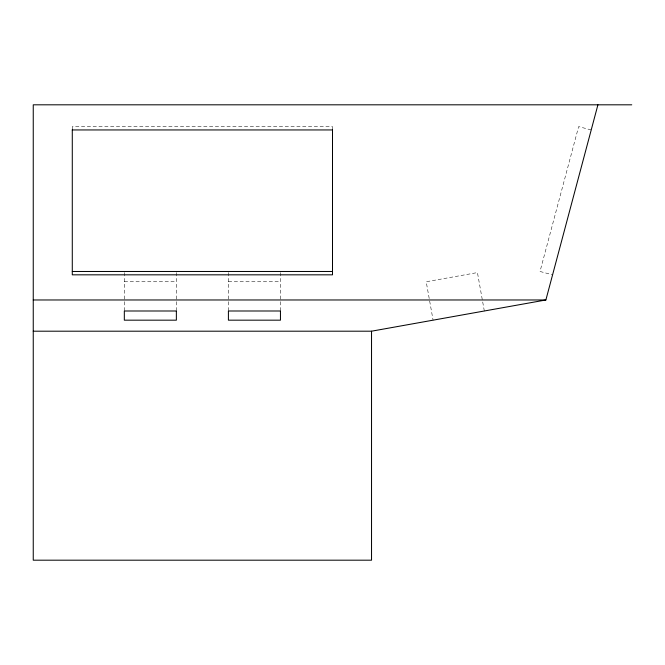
<?xml version="1.0" encoding="UTF-8"?>
<svg xmlns="http://www.w3.org/2000/svg" width="665" height="665" viewBox="0 0 665 665"><rect width="100%" height="100%" fill="white"/><g stroke="black" fill="none" stroke-linecap="round" stroke-linejoin="round"><path stroke-width="0.5" stroke-dasharray="3.33 2.49" d="M124.33 281.752L176.366 281.752M228.411 281.752L280.455 281.752M591.218 129.949L578.641 126.599L540.013 271.478L552.582 274.828M484.32 310.996L477.437 272.575L426.207 281.752L433.09 320.173M332.5 129.118L332.5 126.599L72.285 126.599L72.285 129.949M280.455 272.575L280.455 309.957M228.411 272.575L228.411 310.996M176.366 272.575L176.366 309.957M124.33 272.575L124.33 310.996"/><path stroke-width="1" d="M33.25 331.195L371.536 331.195L545.882 299.973L597.918 104.812M631.75 104.812L33.25 104.812L33.25 560.188L371.536 560.188L371.536 331.195M72.285 129.949L332.5 129.949M72.285 271.478L332.5 271.478M33.25 299.973L545.882 299.973M332.5 129.708L332.5 274.828L72.285 274.828L72.285 129.708M176.366 310.996L124.33 310.996L124.33 320.173L176.366 320.173L176.366 310.996M280.455 310.996L228.411 310.996L228.411 320.173L280.455 320.173L280.455 310.996"/></g></svg>
